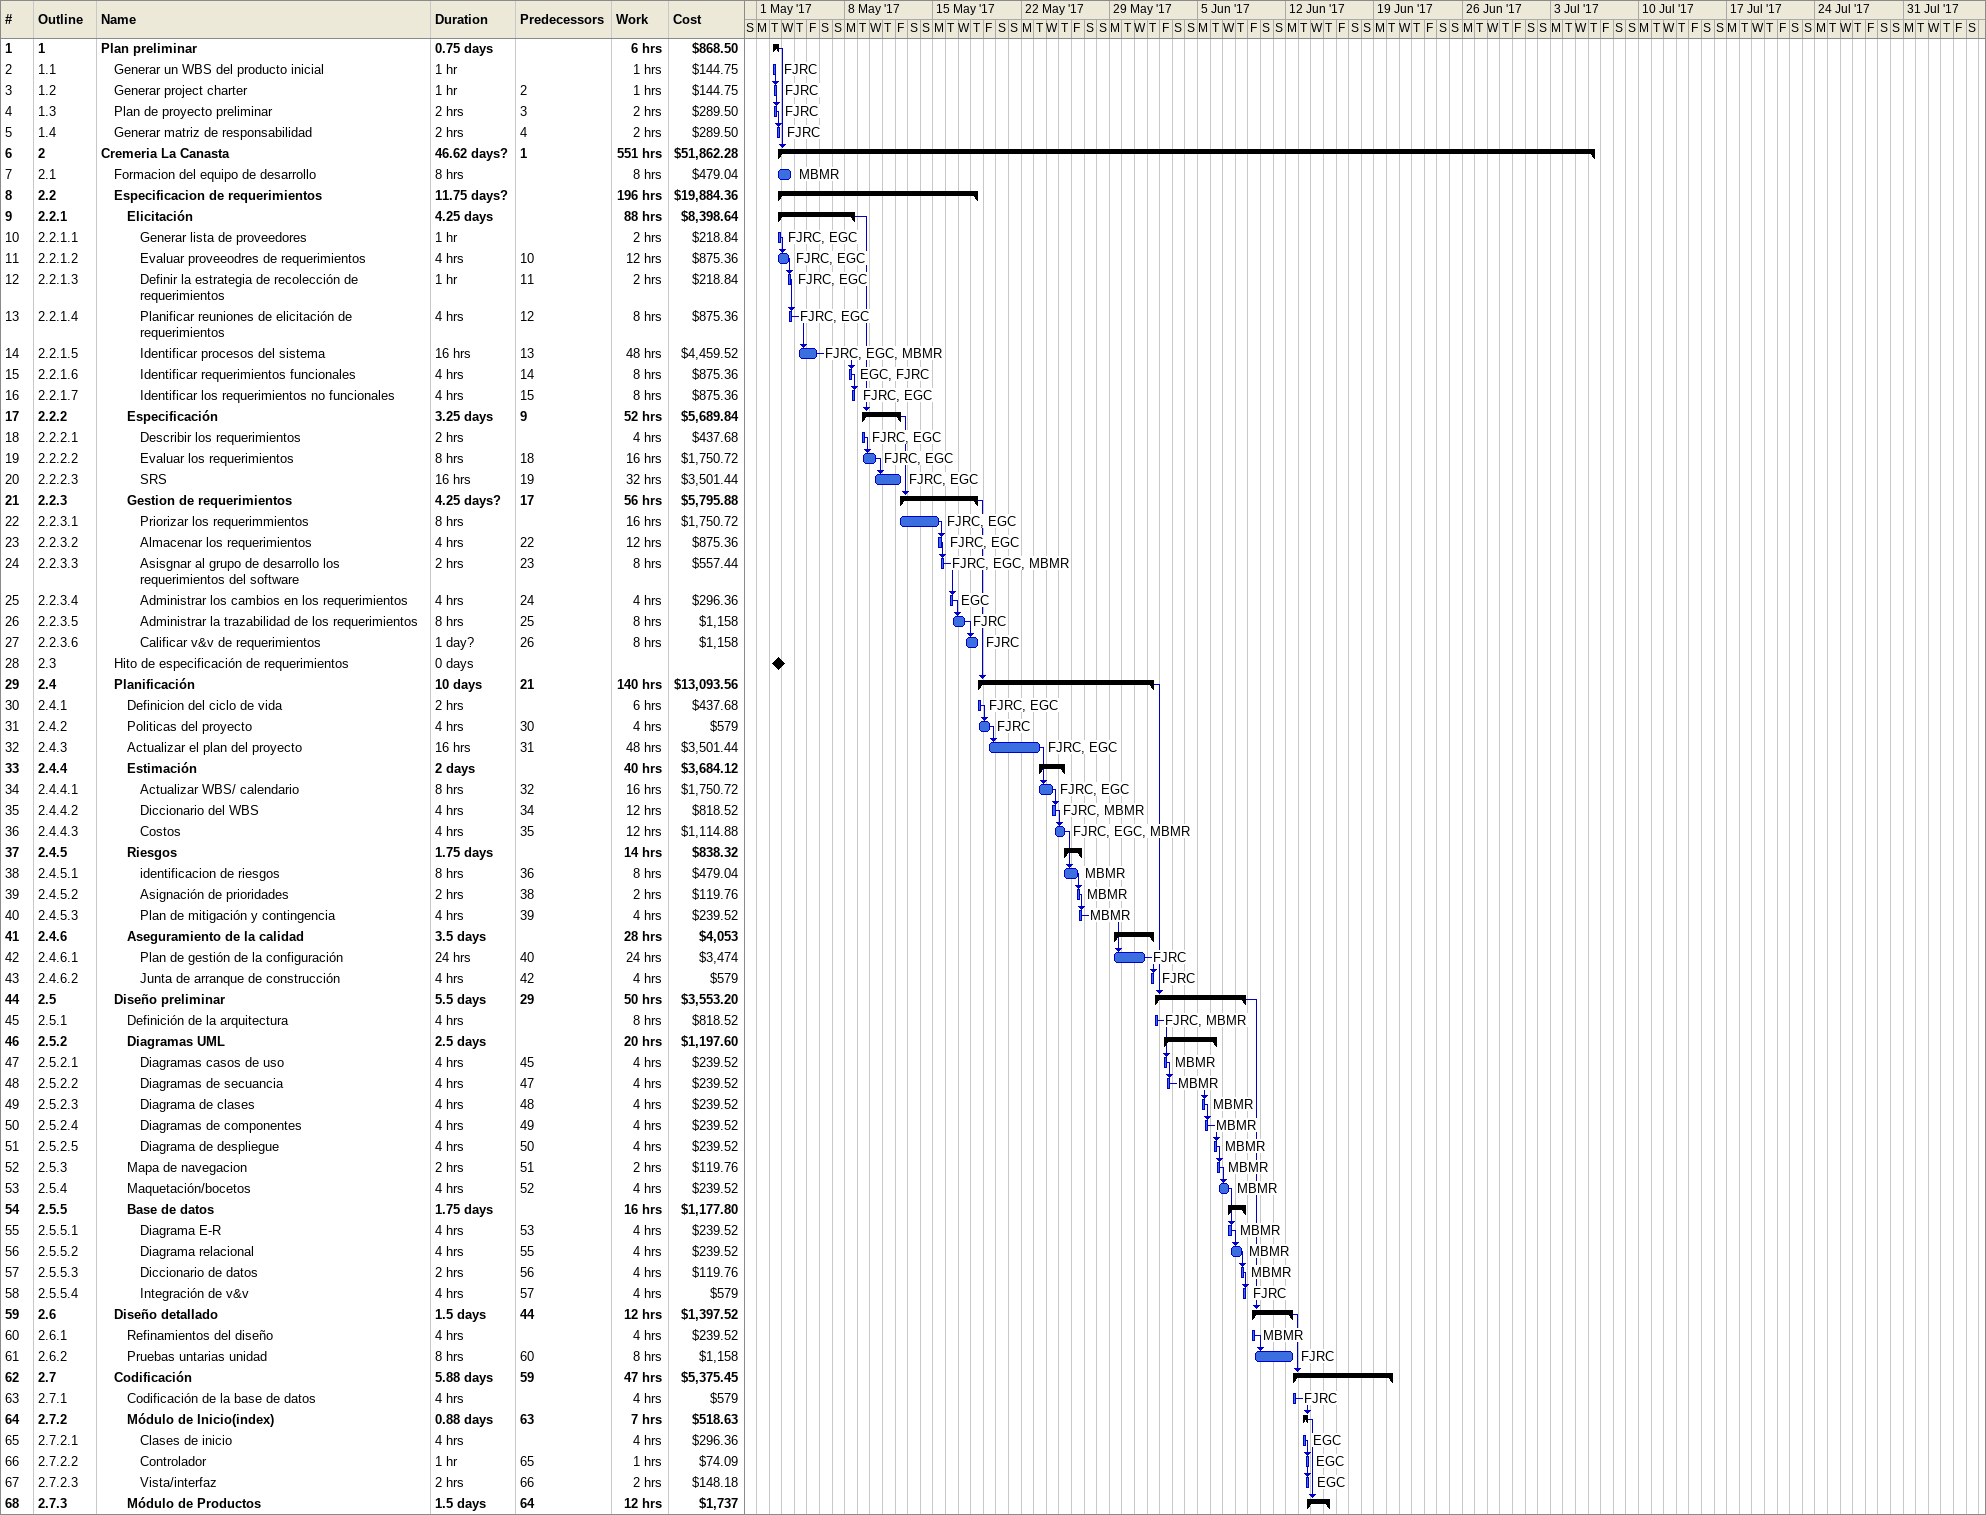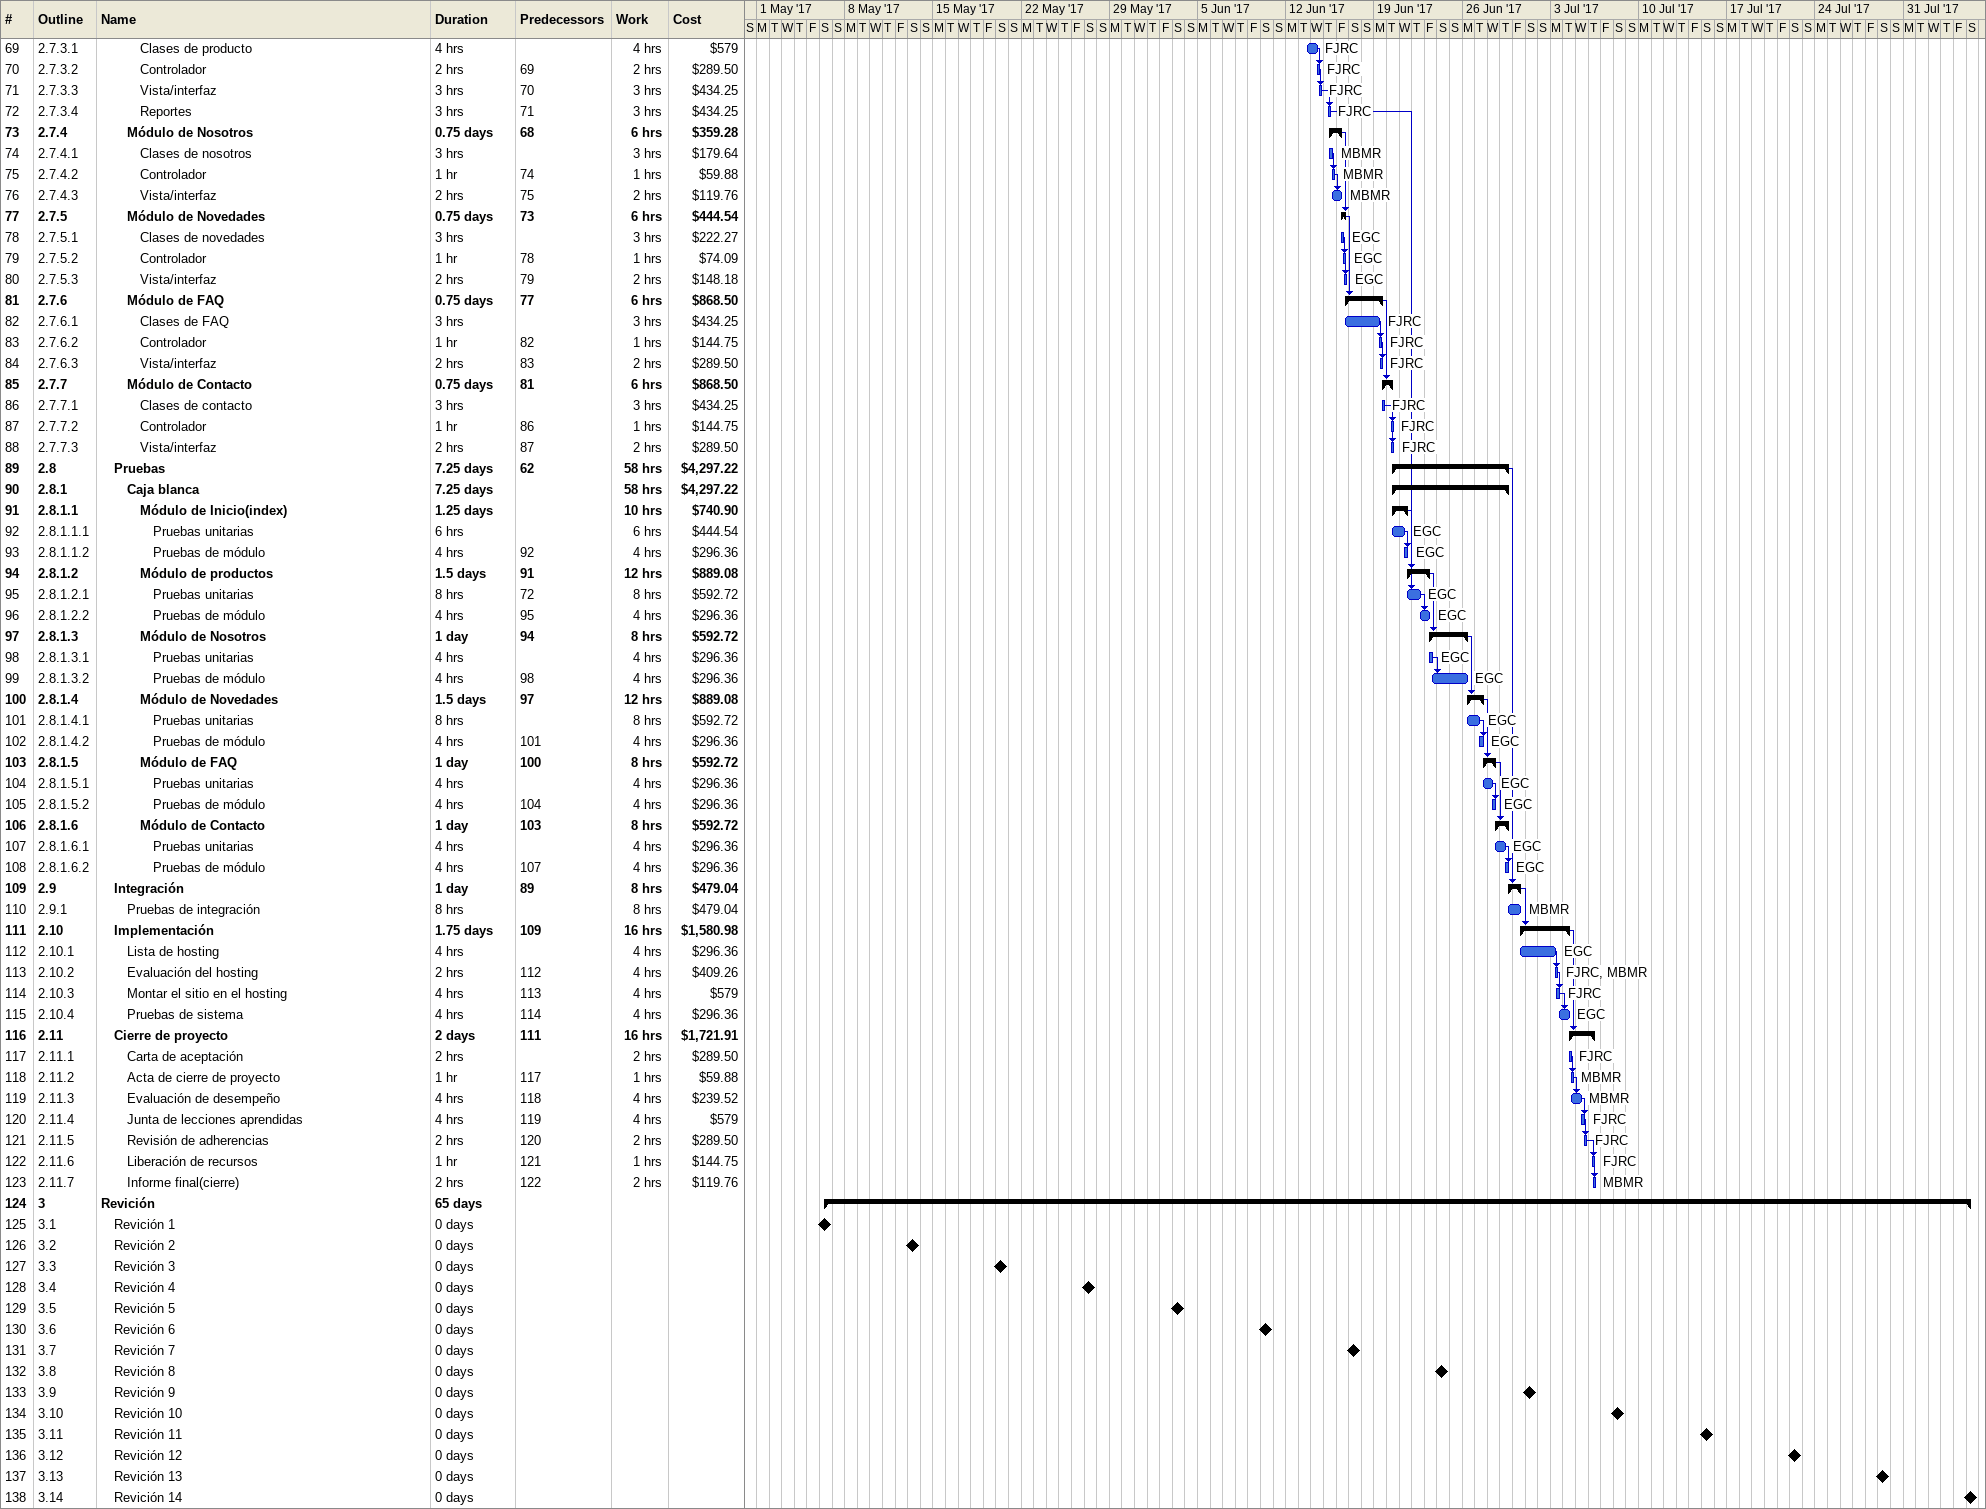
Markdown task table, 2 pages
| ID | WBS | Task | Duration | Start | Finish | Predecessors | Resources | Work (h) | Cost ($) |
|---|---|---|---|---|---|---|---|---|---|
| 1 | 1 | **Plan preliminar** | 0.75d | 2017-05-02 | 2017-05-02 |  |  | 6 | 868.50 |
| 2 | 1.1 | Generar un WBS del producto inicial | 1h | 2017-05-02 | 2017-05-02 |  | FJRC | 1 | 144.75 |
| 3 | 1.2 | Generar project charter | 1h | 2017-05-02 | 2017-05-02 | 2 | FJRC | 1 | 144.75 |
| 4 | 1.3 | Plan de proyecto preliminar | 2h | 2017-05-02 | 2017-05-02 | 3 | FJRC | 2 | 289.50 |
| 5 | 1.4 | Generar matriz de responsabilidad | 2h | 2017-05-02 | 2017-05-02 | 4 | FJRC | 2 | 289.50 |
| 6 | 2 | **Cremeria La Canasta** | 46.62d? | 2017-05-02 | 2017-07-06 | 1 |  | 551 | 51862.28 |
| 7 | 2.1 | Formacion del equipo de desarrollo | 8h | 2017-05-02 | 2017-05-03 |  | MBMR | 8 | 479.04 |
| 8 | 2.2 | **Especificacion de requerimientos** | 11.75d? | 2017-05-02 | 2017-05-18 |  |  | 196 | 19884.36 |
| 9 | 2.2.1 | **Elicitación** | 4.25d | 2017-05-02 | 2017-05-08 |  |  | 88 | 8398.64 |
| 10 | 2.2.1.1 | Generar lista de proveedores | 1h | 2017-05-02 | 2017-05-02 |  | FJRC, EGC | 2 | 218.84 |
| 11 | 2.2.1.2 | Evaluar proveeodres de requerimientos | 4h | 2017-05-02 | 2017-05-03 | 10 | FJRC, EGC | 12 | 875.36 |
| 12 | 2.2.1.3 | Definir la estrategia de recolección de requerimientos | 1h | 2017-05-03 | 2017-05-03 | 11 | FJRC, EGC | 2 | 218.84 |
| 13 | 2.2.1.4 | Planificar reuniones de elicitación de requerimientos | 4h | 2017-05-03 | 2017-05-03 | 12 | FJRC, EGC | 8 | 875.36 |
| 14 | 2.2.1.5 | Identificar procesos del sistema | 16h | 2017-05-04 | 2017-05-05 | 13 | FJRC, EGC, MBMR | 48 | 4459.52 |
| 15 | 2.2.1.6 | Identificar requerimientos funcionales | 4h | 2017-05-08 | 2017-05-08 | 14 | EGC, FJRC | 8 | 875.36 |
| 16 | 2.2.1.7 | Identificar los requerimientos no funcionales | 4h | 2017-05-08 | 2017-05-08 | 15 | FJRC, EGC | 8 | 875.36 |
| 17 | 2.2.2 | **Especificación** | 3.25d | 2017-05-09 | 2017-05-12 | 9 |  | 52 | 5689.84 |
| 18 | 2.2.2.1 | Describir los requerimientos | 2h | 2017-05-09 | 2017-05-09 |  | FJRC, EGC | 4 | 437.68 |
| 19 | 2.2.2.2 | Evaluar los requerimientos | 8h | 2017-05-09 | 2017-05-10 | 18 | FJRC, EGC | 16 | 1750.72 |
| 20 | 2.2.2.3 | SRS | 16h | 2017-05-10 | 2017-05-12 | 19 | FJRC, EGC | 32 | 3501.44 |
| 21 | 2.2.3 | **Gestion de requerimientos** | 4.25d? | 2017-05-12 | 2017-05-18 | 17 |  | 56 | 5795.88 |
| 22 | 2.2.3.1 | Priorizar los requerimmientos | 8h | 2017-05-12 | 2017-05-15 |  | FJRC, EGC | 16 | 1750.72 |
| 23 | 2.2.3.2 | Almacenar los requerimientos | 4h | 2017-05-15 | 2017-05-15 | 22 | FJRC, EGC | 12 | 875.36 |
| 24 | 2.2.3.3 | Asisgnar al grupo de desarrollo los requerimientos del software | 2h | 2017-05-15 | 2017-05-15 | 23 | FJRC, EGC, MBMR | 8 | 557.44 |
| 25 | 2.2.3.4 | Administrar los cambios en los requerimientos | 4h | 2017-05-16 | 2017-05-16 | 24 | EGC | 4 | 296.36 |
| 26 | 2.2.3.5 | Administrar la trazabilidad de los requerimientos | 8h | 2017-05-16 | 2017-05-17 | 25 | FJRC | 8 | 1158 |
| 27 | 2.2.3.6 | Calificar v&v de requerimientos | 1d? | 2017-05-17 | 2017-05-18 | 26 | FJRC | 8 | 1158 |
| 28 | 2.3 | Hito de especificación de requerimientos | 0d | 2017-05-02 | 2017-05-02 |  |  |  |  |
| 29 | 2.4 | **Planificación** | 10d | 2017-05-18 | 2017-06-01 | 21 |  | 140 | 13093.56 |
| 30 | 2.4.1 | Definicion del ciclo de vida | 2h | 2017-05-18 | 2017-05-18 |  | FJRC, EGC | 6 | 437.68 |
| 31 | 2.4.2 | Politicas del proyecto | 4h | 2017-05-18 | 2017-05-19 | 30 | FJRC | 4 | 579 |
| 32 | 2.4.3 | Actualizar el plan del proyecto | 16h | 2017-05-19 | 2017-05-23 | 31 | FJRC, EGC | 48 | 3501.44 |
| 33 | 2.4.4 | **Estimación** | 2d | 2017-05-23 | 2017-05-25 |  |  | 40 | 3684.12 |
| 34 | 2.4.4.1 | Actualizar WBS/ calendario | 8h | 2017-05-23 | 2017-05-24 | 32 | FJRC, EGC | 16 | 1750.72 |
| 35 | 2.4.4.2 | Diccionario del WBS | 4h | 2017-05-24 | 2017-05-24 | 34 | FJRC, MBMR | 12 | 818.52 |
| 36 | 2.4.4.3 | Costos | 4h | 2017-05-24 | 2017-05-25 | 35 | FJRC, EGC, MBMR | 12 | 1114.88 |
| 37 | 2.4.5 | **Riesgos** | 1.75d | 2017-05-25 | 2017-05-26 |  |  | 14 | 838.32 |
| 38 | 2.4.5.1 | identificacion de riesgos | 8h | 2017-05-25 | 2017-05-26 | 36 | MBMR | 8 | 479.04 |
| 39 | 2.4.5.2 | Asignación de prioridades | 2h | 2017-05-26 | 2017-05-26 | 38 | MBMR | 2 | 119.76 |
| 40 | 2.4.5.3 | Plan de mitigación y contingencia | 4h | 2017-05-26 | 2017-05-26 | 39 | MBMR | 4 | 239.52 |
| 41 | 2.4.6 | **Aseguramiento de la calidad** | 3.5d | 2017-05-29 | 2017-06-01 |  |  | 28 | 4053 |
| 42 | 2.4.6.1 | Plan de gestión de la configuración | 24h | 2017-05-29 | 2017-05-31 | 40 | FJRC | 24 | 3474 |
| 43 | 2.4.6.2 | Junta de arranque de construcción | 4h | 2017-06-01 | 2017-06-01 | 42 | FJRC | 4 | 579 |
| 44 | 2.5 | **Diseño preliminar** | 5.5d | 2017-06-01 | 2017-06-08 | 29 |  | 50 | 3553.20 |
| 45 | 2.5.1 | Definición de la arquitectura | 4h | 2017-06-01 | 2017-06-01 |  | FJRC, MBMR | 8 | 818.52 |
| 46 | 2.5.2 | **Diagramas UML** | 2.5d | 2017-06-02 | 2017-06-06 |  |  | 20 | 1197.60 |
| 47 | 2.5.2.1 | Diagramas casos de uso | 4h | 2017-06-02 | 2017-06-02 | 45 | MBMR | 4 | 239.52 |
| 48 | 2.5.2.2 | Diagramas de secuancia | 4h | 2017-06-02 | 2017-06-02 | 47 | MBMR | 4 | 239.52 |
| 49 | 2.5.2.3 | Diagrama de clases | 4h | 2017-06-05 | 2017-06-05 | 48 | MBMR | 4 | 239.52 |
| 50 | 2.5.2.4 | Diagramas de componentes | 4h | 2017-06-05 | 2017-06-05 | 49 | MBMR | 4 | 239.52 |
| 51 | 2.5.2.5 | Diagrama de despliegue | 4h | 2017-06-06 | 2017-06-06 | 50 | MBMR | 4 | 239.52 |
| 52 | 2.5.3 | Mapa de navegacion | 2h | 2017-06-06 | 2017-06-06 | 51 | MBMR | 2 | 119.76 |
| 53 | 2.5.4 | Maquetación/bocetos | 4h | 2017-06-06 | 2017-06-07 | 52 | MBMR | 4 | 239.52 |
| 54 | 2.5.5 | **Base de datos** | 1.75d | 2017-06-07 | 2017-06-08 |  |  | 16 | 1177.80 |
| 55 | 2.5.5.1 | Diagrama E-R | 4h | 2017-06-07 | 2017-06-07 | 53 | MBMR | 4 | 239.52 |
| 56 | 2.5.5.2 | Diagrama relacional | 4h | 2017-06-07 | 2017-06-08 | 55 | MBMR | 4 | 239.52 |
| 57 | 2.5.5.3 | Diccionario de datos | 2h | 2017-06-08 | 2017-06-08 | 56 | MBMR | 4 | 119.76 |
| 58 | 2.5.5.4 | Integración de v&v | 4h | 2017-06-08 | 2017-06-08 | 57 | FJRC | 4 | 579 |
| 59 | 2.6 | **Diseño detallado** | 1.5d | 2017-06-09 | 2017-06-12 | 44 |  | 12 | 1397.52 |
| 60 | 2.6.1 | Refinamientos del diseño | 4h | 2017-06-09 | 2017-06-09 |  | MBMR | 4 | 239.52 |
| 61 | 2.6.2 | Pruebas untarias unidad | 8h | 2017-06-09 | 2017-06-12 | 60 | FJRC | 8 | 1158 |
| 62 | 2.7 | **Codificación** | 5.88d | 2017-06-12 | 2017-06-20 | 59 |  | 47 | 5375.45 |
| 63 | 2.7.1 | Codificación de la base de datos | 4h | 2017-06-12 | 2017-06-12 |  | FJRC | 4 | 579 |
| 64 | 2.7.2 | **Módulo de Inicio(index)** | 0.88d | 2017-06-13 | 2017-06-13 | 63 |  | 7 | 518.63 |
| 65 | 2.7.2.1 | Clases de inicio | 4h | 2017-06-13 | 2017-06-13 |  | EGC | 4 | 296.36 |
| 66 | 2.7.2.2 | Controlador | 1h | 2017-06-13 | 2017-06-13 | 65 | EGC | 1 | 74.09 |
| 67 | 2.7.2.3 | Vista/interfaz | 2h | 2017-06-13 | 2017-06-13 | 66 | EGC | 2 | 148.18 |
| 68 | 2.7.3 | **Módulo de Productos** | 1.5d | 2017-06-13 | 2017-06-15 | 64 |  | 12 | 1737 |
| 69 | 2.7.3.1 | Clases de producto | 4h | 2017-06-13 | 2017-06-14 |  | FJRC | 4 | 579 |
| 70 | 2.7.3.2 | Controlador | 2h | 2017-06-14 | 2017-06-14 | 69 | FJRC | 2 | 289.50 |
| 71 | 2.7.3.3 | Vista/interfaz | 3h | 2017-06-14 | 2017-06-14 | 70 | FJRC | 3 | 434.25 |
| 72 | 2.7.3.4 | Reportes | 3h | 2017-06-15 | 2017-06-15 | 71 | FJRC | 3 | 434.25 |
| 73 | 2.7.4 | **Módulo de Nosotros** | 0.75d | 2017-06-15 | 2017-06-16 | 68 |  | 6 | 359.28 |
| 74 | 2.7.4.1 | Clases de nosotros | 3h | 2017-06-15 | 2017-06-15 |  | MBMR | 3 | 179.64 |
| 75 | 2.7.4.2 | Controlador | 1h | 2017-06-15 | 2017-06-15 | 74 | MBMR | 1 | 59.88 |
| 76 | 2.7.4.3 | Vista/interfaz | 2h | 2017-06-15 | 2017-06-16 | 75 | MBMR | 2 | 119.76 |
| 77 | 2.7.5 | **Módulo de Novedades** | 0.75d | 2017-06-16 | 2017-06-16 | 73 |  | 6 | 444.54 |
| 78 | 2.7.5.1 | Clases de novedades | 3h | 2017-06-16 | 2017-06-16 |  | EGC | 3 | 222.27 |
| 79 | 2.7.5.2 | Controlador | 1h | 2017-06-16 | 2017-06-16 | 78 | EGC | 1 | 74.09 |
| 80 | 2.7.5.3 | Vista/interfaz | 2h | 2017-06-16 | 2017-06-16 | 79 | EGC | 2 | 148.18 |
| 81 | 2.7.6 | **Módulo de FAQ** | 0.75d | 2017-06-16 | 2017-06-19 | 77 |  | 6 | 868.50 |
| 82 | 2.7.6.1 | Clases de FAQ | 3h | 2017-06-16 | 2017-06-19 |  | FJRC | 3 | 434.25 |
| 83 | 2.7.6.2 | Controlador | 1h | 2017-06-19 | 2017-06-19 | 82 | FJRC | 1 | 144.75 |
| 84 | 2.7.6.3 | Vista/interfaz | 2h | 2017-06-19 | 2017-06-19 | 83 | FJRC | 2 | 289.50 |
| 85 | 2.7.7 | **Módulo de Contacto** | 0.75d | 2017-06-19 | 2017-06-20 | 81 |  | 6 | 868.50 |
| 86 | 2.7.7.1 | Clases de contacto | 3h | 2017-06-19 | 2017-06-19 |  | FJRC | 3 | 434.25 |
| 87 | 2.7.7.2 | Controlador | 1h | 2017-06-20 | 2017-06-20 | 86 | FJRC | 1 | 144.75 |
| 88 | 2.7.7.3 | Vista/interfaz | 2h | 2017-06-20 | 2017-06-20 | 87 | FJRC | 2 | 289.50 |
| 89 | 2.8 | **Pruebas** | 7.25d | 2017-06-20 | 2017-06-29 | 62 |  | 58 | 4297.22 |
| 90 | 2.8.1 | **Caja blanca** | 7.25d | 2017-06-20 | 2017-06-29 |  |  | 58 | 4297.22 |
| 91 | 2.8.1.1 | **Módulo de Inicio(index)** | 1.25d | 2017-06-20 | 2017-06-21 |  |  | 10 | 740.90 |
| 92 | 2.8.1.1.1 | Pruebas unitarias | 6h | 2017-06-20 | 2017-06-21 |  | EGC | 6 | 444.54 |
| 93 | 2.8.1.1.2 | Pruebas de módulo | 4h | 2017-06-21 | 2017-06-21 | 92 | EGC | 4 | 296.36 |
| 94 | 2.8.1.2 | **Módulo de productos** | 1.5d | 2017-06-21 | 2017-06-23 | 91 |  | 12 | 889.08 |
| 95 | 2.8.1.2.1 | Pruebas unitarias | 8h | 2017-06-21 | 2017-06-22 | 72 | EGC | 8 | 592.72 |
| 96 | 2.8.1.2.2 | Pruebas de módulo | 4h | 2017-06-22 | 2017-06-23 | 95 | EGC | 4 | 296.36 |
| 97 | 2.8.1.3 | **Módulo de Nosotros** | 1d | 2017-06-23 | 2017-06-26 | 94 |  | 8 | 592.72 |
| 98 | 2.8.1.3.1 | Pruebas unitarias | 4h | 2017-06-23 | 2017-06-23 |  | EGC | 4 | 296.36 |
| 99 | 2.8.1.3.2 | Pruebas de módulo | 4h | 2017-06-23 | 2017-06-26 | 98 | EGC | 4 | 296.36 |
| 100 | 2.8.1.4 | **Módulo de Novedades** | 1.5d | 2017-06-26 | 2017-06-27 | 97 |  | 12 | 889.08 |
| 101 | 2.8.1.4.1 | Pruebas unitarias | 8h | 2017-06-26 | 2017-06-27 |  | EGC | 8 | 592.72 |
| 102 | 2.8.1.4.2 | Pruebas de módulo | 4h | 2017-06-27 | 2017-06-27 | 101 | EGC | 4 | 296.36 |
| 103 | 2.8.1.5 | **Módulo de FAQ** | 1d | 2017-06-27 | 2017-06-28 | 100 |  | 8 | 592.72 |
| 104 | 2.8.1.5.1 | Pruebas unitarias | 4h | 2017-06-27 | 2017-06-28 |  | EGC | 4 | 296.36 |
| 105 | 2.8.1.5.2 | Pruebas de módulo | 4h | 2017-06-28 | 2017-06-28 | 104 | EGC | 4 | 296.36 |
| 106 | 2.8.1.6 | **Módulo de Contacto** | 1d | 2017-06-28 | 2017-06-29 | 103 |  | 8 | 592.72 |
| 107 | 2.8.1.6.1 | Pruebas unitarias | 4h | 2017-06-28 | 2017-06-29 |  | EGC | 4 | 296.36 |
| 108 | 2.8.1.6.2 | Pruebas de módulo | 4h | 2017-06-29 | 2017-06-29 | 107 | EGC | 4 | 296.36 |
| 109 | 2.9 | **Integración** | 1d | 2017-06-29 | 2017-06-30 | 89 |  | 8 | 479.04 |
| 110 | 2.9.1 | Pruebas de integración | 8h | 2017-06-29 | 2017-06-30 |  | MBMR | 8 | 479.04 |
| 111 | 2.10 | **Implementación** | 1.75d | 2017-06-30 | 2017-07-04 | 109 |  | 16 | 1580.98 |
| 112 | 2.10.1 | Lista de hosting | 4h | 2017-06-30 | 2017-07-03 |  | EGC | 4 | 296.36 |
| 113 | 2.10.2 | Evaluación del hosting | 2h | 2017-07-03 | 2017-07-03 | 112 | FJRC, MBMR | 4 | 409.26 |
| 114 | 2.10.3 | Montar el sitio en el hosting | 4h | 2017-07-03 | 2017-07-03 | 113 | FJRC | 4 | 579 |
| 115 | 2.10.4 | Pruebas de sistema | 4h | 2017-07-03 | 2017-07-04 | 114 | EGC | 4 | 296.36 |
| 116 | 2.11 | **Cierre de proyecto** | 2d | 2017-07-04 | 2017-07-06 | 111 |  | 16 | 1721.91 |
| 117 | 2.11.1 | Carta de aceptación | 2h | 2017-07-04 | 2017-07-04 |  | FJRC | 2 | 289.50 |
| 118 | 2.11.2 | Acta de cierre de proyecto | 1h | 2017-07-04 | 2017-07-04 | 117 | MBMR | 1 | 59.88 |
| 119 | 2.11.3 | Evaluación de desempeño | 4h | 2017-07-04 | 2017-07-05 | 118 | MBMR | 4 | 239.52 |
| 120 | 2.11.4 | Junta de lecciones aprendidas | 4h | 2017-07-05 | 2017-07-05 | 119 | FJRC | 4 | 579 |
| 121 | 2.11.5 | Revisión de adherencias | 2h | 2017-07-05 | 2017-07-05 | 120 | FJRC | 2 | 289.50 |
| 122 | 2.11.6 | Liberación de recursos | 1h | 2017-07-06 | 2017-07-06 | 121 | FJRC | 1 | 144.75 |
| 123 | 2.11.7 | Informe final(cierre) | 2h | 2017-07-06 | 2017-07-06 | 122 | MBMR | 2 | 119.76 |
| 124 | 3 | **Revición** | 65d | 2017-05-06 | 2017-08-05 |  |  |  |  |
| 125 | 3.1 | Revición 1 | 0d | 2017-05-06 | 2017-05-06 |  |  |  |  |
| 126 | 3.2 | Revición 2 | 0d | 2017-05-13 | 2017-05-13 |  |  |  |  |
| 127 | 3.3 | Revición 3 | 0d | 2017-05-20 | 2017-05-20 |  |  |  |  |
| 128 | 3.4 | Revición 4 | 0d | 2017-05-27 | 2017-05-27 |  |  |  |  |
| 129 | 3.5 | Revición 5 | 0d | 2017-06-03 | 2017-06-03 |  |  |  |  |
| 130 | 3.6 | Revición 6 | 0d | 2017-06-10 | 2017-06-10 |  |  |  |  |
| 131 | 3.7 | Revición 7 | 0d | 2017-06-17 | 2017-06-17 |  |  |  |  |
| 132 | 3.8 | Revición 8 | 0d | 2017-06-24 | 2017-06-24 |  |  |  |  |
| 133 | 3.9 | Revición 9 | 0d | 2017-07-01 | 2017-07-01 |  |  |  |  |
| 134 | 3.10 | Revición 10 | 0d | 2017-07-08 | 2017-07-08 |  |  |  |  |
| 135 | 3.11 | Revición 11 | 0d | 2017-07-15 | 2017-07-15 |  |  |  |  |
| 136 | 3.12 | Revición 12 | 0d | 2017-07-22 | 2017-07-22 |  |  |  |  |
| 137 | 3.13 | Revición 13 | 0d | 2017-07-29 | 2017-07-29 |  |  |  |  |
| 138 | 3.14 | Revición 14 | 0d | 2017-08-05 | 2017-08-05 |  |  |  |  |
